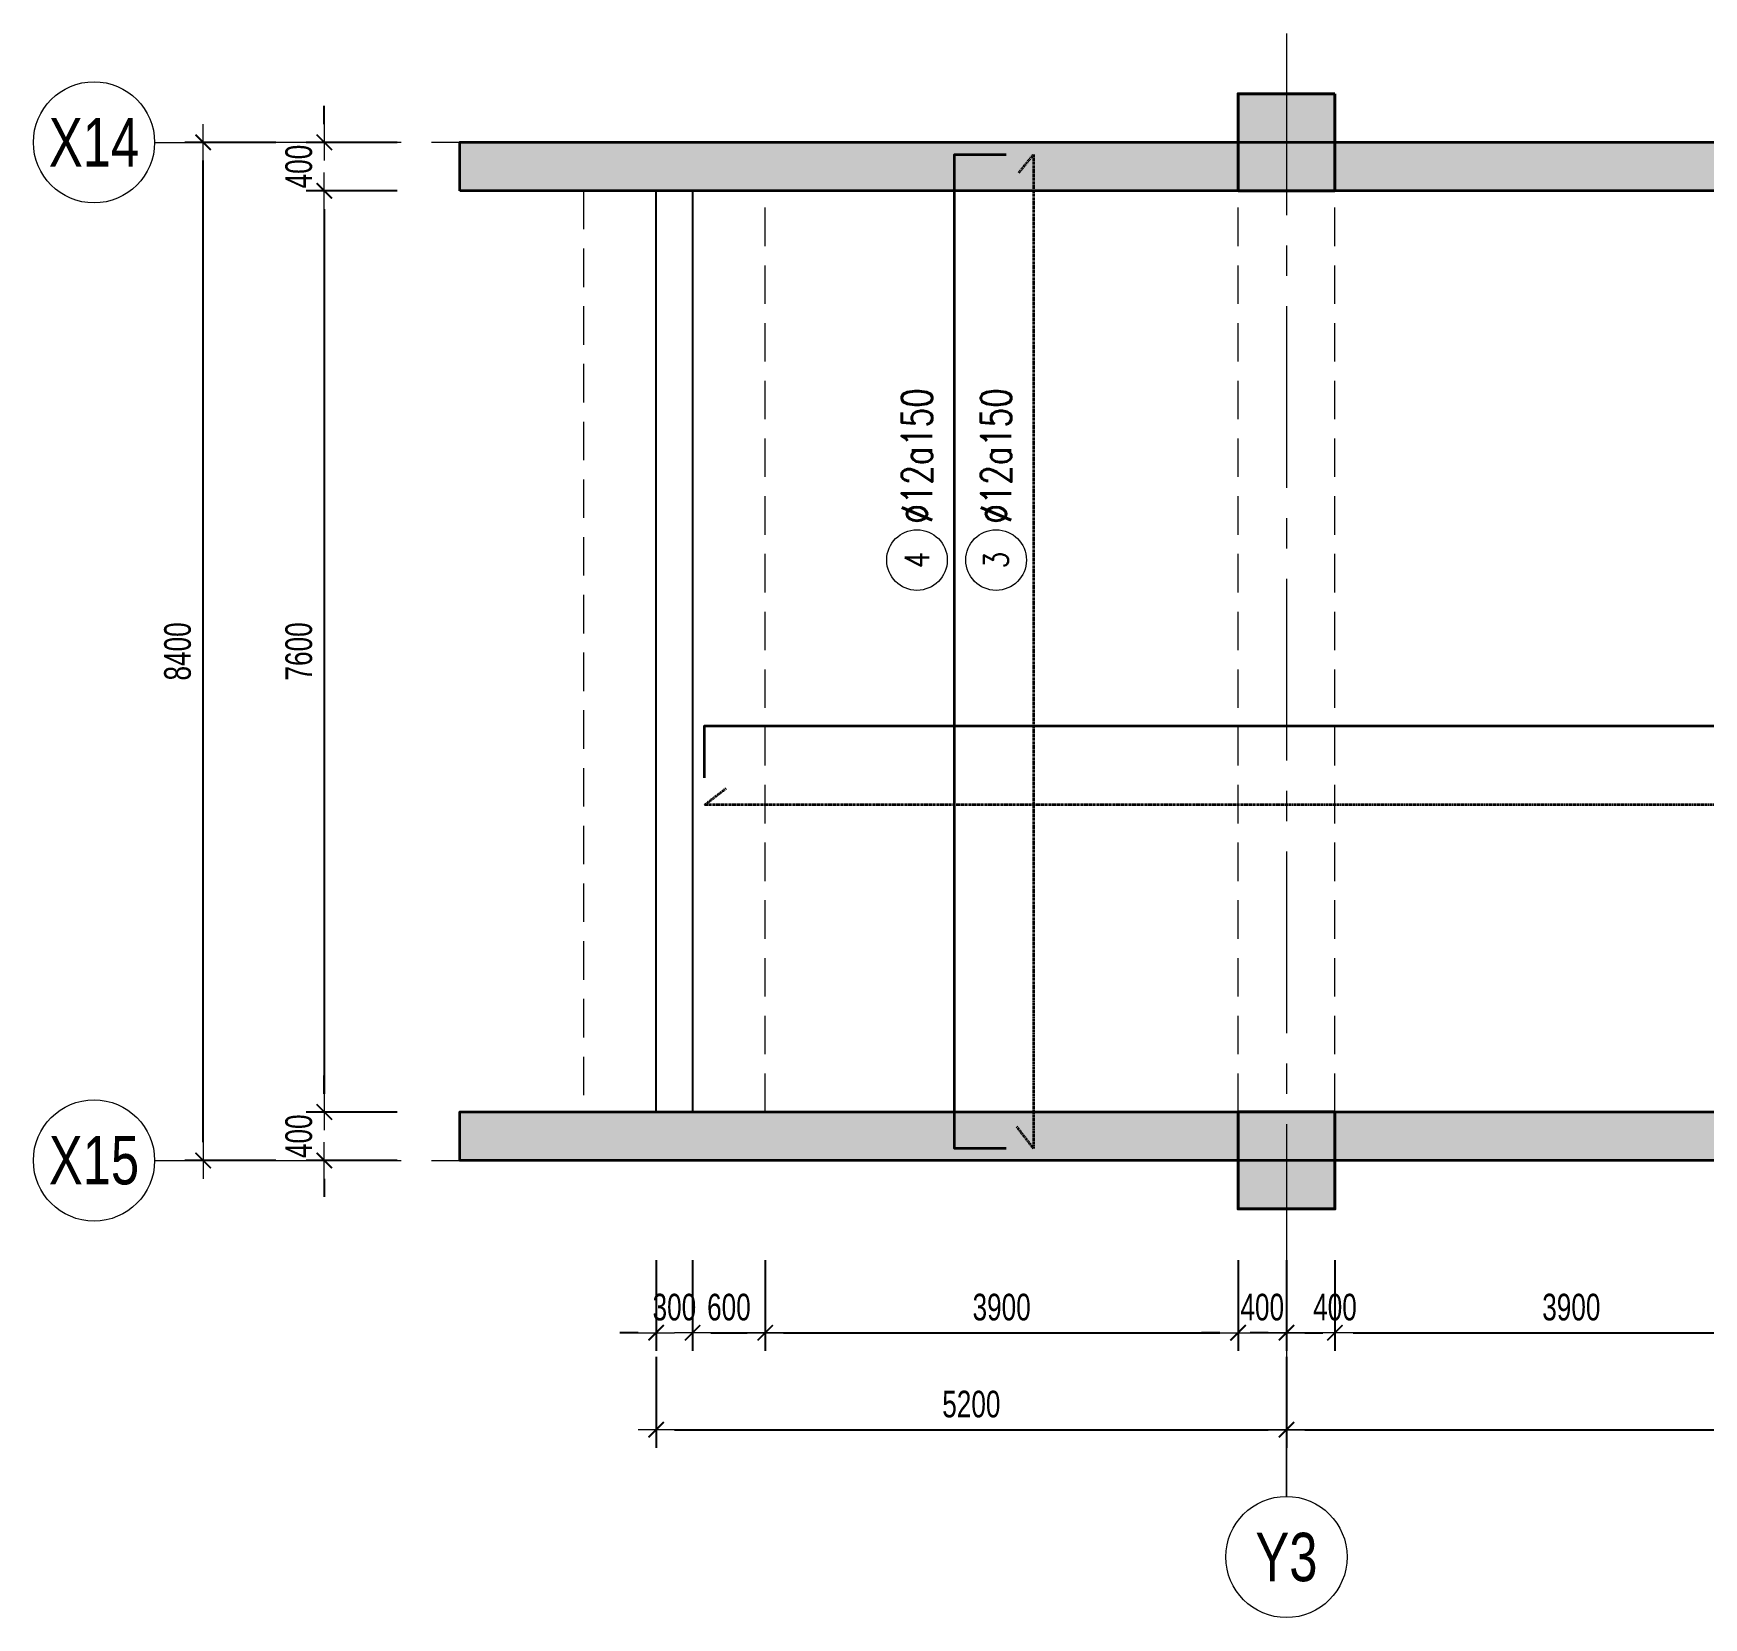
# Model space of a CAD drawing. Header units: millimetres. Extents: x -172050 to 1089997, y 452920 to 1051687.
# Drawn here: x 327979 to 341758, y 483235 to 496305 of the extents above; entities that cross this region are included whole.
import ezdxf
from ezdxf.enums import TextEntityAlignment as Align

# ---------------------------------------------------------------- set-up
doc = ezdxf.new("R2010")
doc.units = ezdxf.units.MM
doc.header["$MEASUREMENT"] = 0
for name, pattern in [('_DASH', [0.6, 0.4, -0.2]), ('CENTER2', [1.125, 0.75, -0.125, 0.125, -0.125]), ('HIDDEN2', [4.7625, 3.175, -1.5875]), ('POD_Grid$0$CENTER2', [1.125, 0.75, -0.125, 0.125, -0.125])]:
    doc.linetypes.add(name, pattern=pattern)
doc.layers.get('Defpoints').update_dxf_attribs({"color": 151, "lineweight": 9})
doc.layers.add('-L-A_OUTLINE', color=2, linetype='Continuous')
for name, color, linetype, lineweight in [('kata_thep - H', 4, 'Continuous', 35), ('NDC_S_AXIS', 5, 'CENTER2', 13), ('NDC_S_BEAM', 3, 'HIDDEN2', 20), ('NDC_S_DIM', 1, 'Continuous', 15), ('NDC_S_HATCH MATERIAL', 8, 'Continuous', 13), ('NDC_S_SYMBOL', 1, 'Continuous', 15), ('NDC_S_TEXT SYMBOL', 7, 'Continuous', 20), ('NDC_S_VN TEXT', 7, 'Continuous', 20), ('PD_B1F_Col$0$NDC_S-COLUMN', 4, 'Continuous', 40), ('PD_B1F_Col$0$NDC_S_HATCH COLUMN AND WALL', 251, 'Continuous', 13), ('POD_Grid$0$NDC_S_AXIS', 5, 'POD_Grid$0$CENTER2', 13), ('Ramp wall 3(B3-B1)$0$NDC_S_WALL', 6, 'Continuous', 35)]:
    doc.layers.add(name, color=color, linetype=linetype, lineweight=lineweight)
doc.styles.add('NDC_ANNO', font='', dxfattribs={"width": 0.8})
doc.styles.add('NDC_DIM', font='', dxfattribs={"width": 0.75})
doc.styles.add('NDC_EN TXT', font='romans.shx', dxfattribs={"width": 0.8})
doc.styles.get('NDC_ANNO').set_extended_font_data('Dotum')
doc.styles.get('NDC_DIM').set_extended_font_data('Dotum')
doc.dimstyles.new('NDC_dim_100', dxfattribs={"dimscale": 100, "dimtxt": 2.2, "dimasz": 1.5, "dimexe": 1.5, "dimexo": 2.5, "dimgap": 1, "dimtad": 1, "dimdec": 0, "dimzin": 0, "dimdsep": 46, "dimtxsty": 'NDC_DIM', "dimblk": 'DIMMARK', "dimcen": 0.09, "dimdle": 1.2, "dimclrd": 1, "dimclre": 1, "dimclrt": 3, "dimadec": 0, "dimazin": 0, "dimtfac": 1, "dimtdec": 0, "dimtix": 1, "dimtofl": 0, "dimtmove": 0, "dimatfit": 3, "dimfxl": 6, "dimfxlon": 1, "dimtolj": 1, "dimtzin": 0, "dimarcsym": 0})

# ---------------------------------------------------------------- blocks, each defined once
blk = doc.blocks.new('*U222')
blk.add_circle((-2.5, 0), 2.5)
at = {"layer": 'NDC_S_VN TEXT', "color": 7, "style": 'NDC_EN TXT', "width": 0.8}
blk.add_attdef('SH2', text='', height=2, dxfattribs=at).set_placement((-2.5, 0), align=Align.MIDDLE)
at = {"layer": 'NDC_S_VN TEXT', "color": 3, "style": 'NDC_EN TXT', "width": 0.75}
blk.add_attdef('DKKC1', (0.5, -1.25), '', height=2.5, dxfattribs=at)
blk = doc.blocks.new('DIMMARK')
at = {"layer": 'NDC_S_DIM', "color": 1}
blk.add_line((-1.5, 0), (1, 0), dxfattribs=at)
at = {"layer": 'NDC_S_DIM', "color": 2, "const_width": 0.1}
blk.add_lwpolyline([(-0.424, -0.424), (0.424, 0.424)], dxfattribs=at)
blk = doc.blocks.new('*D387')
at = {"layer": 'Defpoints', "color": 0, "transparency": 16777216}
for p in [(333117, 487906), (333417, 487906), (333417, 485585)]:
    blk.add_point(p, dxfattribs=at)
at = {"layer": 'NDC_S_DIM', "color": 1, "lineweight": -2, "transparency": 16777216}
for p, q in [((333117, 486185), (333117, 485435)), ((333417, 486185), (333417, 485435)), ((332967, 485585), (332817, 485585)), ((333567, 485585), (333717, 485585))]:
    blk.add_line(p, q, dxfattribs=at)
at = {"layer": 'NDC_S_DIM', "color": 1, "lineweight": -2, "transparency": 16777216, "xscale": 150, "yscale": 150, "zscale": 150}
blk.add_blockref('DIMMARK', (333117, 485585), dxfattribs=at)
at = {"layer": 'NDC_S_DIM', "color": 1, "lineweight": -2, "transparency": 16777216, "xscale": 150, "yscale": 150, "zscale": 150, "rotation": 180}
blk.add_blockref('DIMMARK', (333417, 485585), dxfattribs=at)
at = {"layer": 'NDC_S_DIM', "color": 3, "transparency": 16777216, "insert": (333267, 485795), "char_height": 220, "attachment_point": 5, "style": 'NDC_DIM'}
blk.add_mtext('\\A1;300', dxfattribs=at)
blk = doc.blocks.new('*D388')
at = {"layer": 'Defpoints', "color": 0, "transparency": 16777216}
for p in [(333417, 487906), (334017, 487406), (334017, 485585)]:
    blk.add_point(p, dxfattribs=at)
at = {"layer": 'NDC_S_DIM', "color": 1, "lineweight": -2, "transparency": 16777216}
for p, q in [((333417, 486185), (333417, 485435)), ((334017, 486185), (334017, 485435)), ((333567, 485585), (333867, 485585))]:
    blk.add_line(p, q, dxfattribs=at)
at = {"layer": 'NDC_S_DIM', "color": 1, "lineweight": -2, "transparency": 16777216, "xscale": 150, "yscale": 150, "zscale": 150, "rotation": 180}
blk.add_blockref('DIMMARK', (333417, 485585), dxfattribs=at)
at = {"layer": 'NDC_S_DIM', "color": 1, "lineweight": -2, "transparency": 16777216, "xscale": 150, "yscale": 150, "zscale": 150}
blk.add_blockref('DIMMARK', (334017, 485585), dxfattribs=at)
at = {"layer": 'NDC_S_DIM', "color": 3, "transparency": 16777216, "insert": (333717, 485795), "char_height": 220, "attachment_point": 5, "style": 'NDC_DIM'}
blk.add_mtext('\\A1;600', dxfattribs=at)
blk = doc.blocks.new('*D389')
at = {"layer": 'Defpoints', "color": 0, "transparency": 16777216}
for p in [(334017, 487406), (337917, 487406), (337917, 485585)]:
    blk.add_point(p, dxfattribs=at)
at = {"layer": 'NDC_S_DIM', "color": 1, "lineweight": -2, "transparency": 16777216}
for p, q in [((334017, 486185), (334017, 485435)), ((337917, 486185), (337917, 485435)), ((334167, 485585), (337767, 485585))]:
    blk.add_line(p, q, dxfattribs=at)
at = {"layer": 'NDC_S_DIM', "color": 1, "lineweight": -2, "transparency": 16777216, "xscale": 150, "yscale": 150, "zscale": 150, "rotation": 180}
blk.add_blockref('DIMMARK', (334017, 485585), dxfattribs=at)
at = {"layer": 'NDC_S_DIM', "color": 1, "lineweight": -2, "transparency": 16777216, "xscale": 150, "yscale": 150, "zscale": 150}
blk.add_blockref('DIMMARK', (337917, 485585), dxfattribs=at)
at = {"layer": 'NDC_S_DIM', "color": 3, "transparency": 16777216, "insert": (335967, 485795), "char_height": 220, "attachment_point": 5, "style": 'NDC_DIM'}
blk.add_mtext('\\A1;3900', dxfattribs=at)
blk = doc.blocks.new('*D390')
at = {"layer": 'Defpoints', "color": 0, "transparency": 16777216}
for p in [(337917, 487406), (338317, 487506), (338317, 485585)]:
    blk.add_point(p, dxfattribs=at)
at = {"layer": 'NDC_S_DIM', "color": 1, "lineweight": -2, "transparency": 16777216}
for p, q in [((337917, 486185), (337917, 485435)), ((338317, 486185), (338317, 485435)), ((337767, 485585), (337617, 485585)), ((338467, 485585), (338617, 485585))]:
    blk.add_line(p, q, dxfattribs=at)
at = {"layer": 'NDC_S_DIM', "color": 1, "lineweight": -2, "transparency": 16777216, "xscale": 150, "yscale": 150, "zscale": 150}
blk.add_blockref('DIMMARK', (337917, 485585), dxfattribs=at)
at = {"layer": 'NDC_S_DIM', "color": 1, "lineweight": -2, "transparency": 16777216, "xscale": 150, "yscale": 150, "zscale": 150, "rotation": 180}
blk.add_blockref('DIMMARK', (338317, 485585), dxfattribs=at)
at = {"layer": 'NDC_S_DIM', "color": 3, "transparency": 16777216, "insert": (338117, 485795), "char_height": 220, "attachment_point": 5, "style": 'NDC_DIM'}
blk.add_mtext('\\A1;400', dxfattribs=at)
blk = doc.blocks.new('*D391')
at = {"layer": 'Defpoints', "color": 0, "transparency": 16777216}
for p in [(338317, 487506), (338717, 487406), (338717, 485585)]:
    blk.add_point(p, dxfattribs=at)
at = {"layer": 'NDC_S_DIM', "color": 1, "lineweight": -2, "transparency": 16777216}
for p, q in [((338317, 486185), (338317, 485435)), ((338717, 486185), (338717, 485435)), ((338167, 485585), (338017, 485585)), ((338867, 485585), (339017, 485585))]:
    blk.add_line(p, q, dxfattribs=at)
at = {"layer": 'NDC_S_DIM', "color": 1, "lineweight": -2, "transparency": 16777216, "xscale": 150, "yscale": 150, "zscale": 150}
blk.add_blockref('DIMMARK', (338317, 485585), dxfattribs=at)
at = {"layer": 'NDC_S_DIM', "color": 1, "lineweight": -2, "transparency": 16777216, "xscale": 150, "yscale": 150, "zscale": 150, "rotation": 180}
blk.add_blockref('DIMMARK', (338717, 485585), dxfattribs=at)
at = {"layer": 'NDC_S_DIM', "color": 3, "transparency": 16777216, "insert": (338717, 485795), "char_height": 220, "attachment_point": 5, "style": 'NDC_DIM'}
blk.add_mtext('\\A1;400', dxfattribs=at)
blk = doc.blocks.new('*D392')
at = {"layer": 'Defpoints', "color": 0, "transparency": 16777216}
for p in [(338717, 487406), (342617, 487506), (342617, 485585)]:
    blk.add_point(p, dxfattribs=at)
at = {"layer": 'NDC_S_DIM', "color": 1, "lineweight": -2, "transparency": 16777216}
for p, q in [((338717, 486185), (338717, 485435)), ((342617, 486185), (342617, 485435)), ((338867, 485585), (342467, 485585))]:
    blk.add_line(p, q, dxfattribs=at)
at = {"layer": 'NDC_S_DIM', "color": 1, "lineweight": -2, "transparency": 16777216, "xscale": 150, "yscale": 150, "zscale": 150, "rotation": 180}
blk.add_blockref('DIMMARK', (338717, 485585), dxfattribs=at)
at = {"layer": 'NDC_S_DIM', "color": 1, "lineweight": -2, "transparency": 16777216, "xscale": 150, "yscale": 150, "zscale": 150}
blk.add_blockref('DIMMARK', (342617, 485585), dxfattribs=at)
at = {"layer": 'NDC_S_DIM', "color": 3, "transparency": 16777216, "insert": (340667, 485795), "char_height": 220, "attachment_point": 5, "style": 'NDC_DIM'}
blk.add_mtext('\\A1;3900', dxfattribs=at)
blk = doc.blocks.new('*D399')
at = {"layer": 'Defpoints', "color": 0, "transparency": 16777216}
for p in [(333117, 487406), (338317, 487406), (338317, 484785)]:
    blk.add_point(p, dxfattribs=at)
at = {"layer": 'NDC_S_DIM', "color": 1, "lineweight": -2, "transparency": 16777216}
for p, q in [((333117, 485385), (333117, 484635)), ((338317, 485385), (338317, 484635)), ((333267, 484785), (338167, 484785))]:
    blk.add_line(p, q, dxfattribs=at)
at = {"layer": 'NDC_S_DIM', "color": 1, "lineweight": -2, "transparency": 16777216, "xscale": 150, "yscale": 150, "zscale": 150, "rotation": 180}
blk.add_blockref('DIMMARK', (333117, 484785), dxfattribs=at)
at = {"layer": 'NDC_S_DIM', "color": 1, "lineweight": -2, "transparency": 16777216, "xscale": 150, "yscale": 150, "zscale": 150}
blk.add_blockref('DIMMARK', (338317, 484785), dxfattribs=at)
at = {"layer": 'NDC_S_DIM', "color": 3, "transparency": 16777216, "insert": (335717, 484995), "char_height": 220, "attachment_point": 5, "style": 'NDC_DIM'}
blk.add_mtext('\\A1;5200', dxfattribs=at)
blk = doc.blocks.new('*D400')
at = {"layer": 'Defpoints', "color": 0, "transparency": 16777216}
for p in [(338317, 487406), (347317, 486273), (347317, 484785)]:
    blk.add_point(p, dxfattribs=at)
at = {"layer": 'NDC_S_DIM', "color": 1, "lineweight": -2, "transparency": 16777216}
for p, q in [((338317, 485385), (338317, 484635)), ((347317, 485385), (347317, 484635)), ((338467, 484785), (347167, 484785))]:
    blk.add_line(p, q, dxfattribs=at)
at = {"layer": 'NDC_S_DIM', "color": 1, "lineweight": -2, "transparency": 16777216, "xscale": 150, "yscale": 150, "zscale": 150, "rotation": 180}
blk.add_blockref('DIMMARK', (338317, 484785), dxfattribs=at)
at = {"layer": 'NDC_S_DIM', "color": 1, "lineweight": -2, "transparency": 16777216, "xscale": 150, "yscale": 150, "zscale": 150}
blk.add_blockref('DIMMARK', (347317, 484785), dxfattribs=at)
at = {"layer": 'NDC_S_DIM', "color": 3, "transparency": 16777216, "insert": (342817, 484995), "char_height": 220, "attachment_point": 5, "style": 'NDC_DIM'}
blk.add_mtext('\\A1;9000', dxfattribs=at)
blk = doc.blocks.new('*U165')
at = {"layer": 'NDC_S_SYMBOL'}
blk.add_line((0, 5), (0, 9), dxfattribs=at)
blk.add_circle((0, 0), 5, dxfattribs=at)
at = {"layer": 'NDC_S_TEXT SYMBOL', "color": 7, "style": 'NDC_ANNO', "width": 0.8}
blk.add_attdef('GRID', text='', height=4, dxfattribs=at).set_placement((0, 0), align=Align.MIDDLE)
blk = doc.blocks.new('*U166')
at = {"layer": 'NDC_S_SYMBOL'}
blk.add_line((5, 0), (9, 0), dxfattribs=at)
blk.add_circle((0, 0), 5, dxfattribs=at)
at = {"layer": 'NDC_S_TEXT SYMBOL', "color": 7, "style": 'NDC_ANNO', "width": 0.8}
blk.add_attdef('GRID', text='', height=4, rotation=270, dxfattribs=at).set_placement((0, 0), align=Align.MIDDLE)
blk = doc.blocks.new('*D402')
at = {"layer": 'Defpoints', "color": 0, "transparency": 16777216}
for p in [(332008, 495006), (330379, 487406), (332487, 487406)]:
    blk.add_point(p, dxfattribs=at)
at = {"layer": 'NDC_S_DIM', "color": 1, "lineweight": -2, "transparency": 16777216}
for p, q in [((330979, 495006), (330229, 495006)), ((330379, 494856), (330379, 487556)), ((330979, 487406), (330229, 487406))]:
    blk.add_line(p, q, dxfattribs=at)
at = {"layer": 'NDC_S_DIM', "color": 1, "lineweight": -2, "transparency": 16777216, "xscale": 150, "yscale": 150, "zscale": 150}
for p, rotation in [((330379, 495006), 90), ((330379, 487406), 270)]:
    blk.add_blockref('DIMMARK', p, dxfattribs=dict(at, rotation=rotation))
at = {"layer": 'NDC_S_DIM', "color": 3, "transparency": 16777216, "insert": (330169, 491206), "char_height": 220, "attachment_point": 5, "rotation": 90, "style": 'NDC_DIM'}
blk.add_mtext('\\A1;7600', dxfattribs=at)
blk = doc.blocks.new('*D403')
at = {"layer": 'Defpoints', "color": 0, "transparency": 16777216}
for p in [(329379, 495406), (331258, 495406), (332062, 487006)]:
    blk.add_point(p, dxfattribs=at)
at = {"layer": 'NDC_S_DIM', "color": 1, "lineweight": -2, "transparency": 16777216}
for p, q in [((329979, 495406), (329229, 495406)), ((329379, 487156), (329379, 495256)), ((329979, 487006), (329229, 487006))]:
    blk.add_line(p, q, dxfattribs=at)
at = {"layer": 'NDC_S_DIM', "color": 1, "lineweight": -2, "transparency": 16777216, "xscale": 150, "yscale": 150, "zscale": 150}
for p, rotation in [((329379, 495406), 90), ((329379, 487006), 270)]:
    blk.add_blockref('DIMMARK', p, dxfattribs=dict(at, rotation=rotation))
at = {"layer": 'NDC_S_DIM', "color": 3, "transparency": 16777216, "insert": (329169, 491206), "char_height": 220, "attachment_point": 5, "rotation": 90, "style": 'NDC_DIM'}
blk.add_mtext('\\A1;8400', dxfattribs=at)
blk = doc.blocks.new('*D404')
at = {"layer": 'Defpoints', "color": 0, "transparency": 16777216}
for p in [(332487, 487406), (330379, 487006), (332062, 487006)]:
    blk.add_point(p, dxfattribs=at)
at = {"layer": 'NDC_S_DIM', "color": 1, "lineweight": -2, "transparency": 16777216}
for p, q in [((330379, 487556), (330379, 487706)), ((330979, 487406), (330229, 487406)), ((330979, 487006), (330229, 487006)), ((330379, 486856), (330379, 486706))]:
    blk.add_line(p, q, dxfattribs=at)
at = {"layer": 'NDC_S_DIM', "color": 1, "lineweight": -2, "transparency": 16777216, "xscale": 150, "yscale": 150, "zscale": 150}
for p, rotation in [((330379, 487406), 270), ((330379, 487006), 90)]:
    blk.add_blockref('DIMMARK', p, dxfattribs=dict(at, rotation=rotation))
at = {"layer": 'NDC_S_DIM', "color": 3, "transparency": 16777216, "insert": (330169, 487206), "char_height": 220, "attachment_point": 5, "rotation": 90, "style": 'NDC_DIM'}
blk.add_mtext('\\A1;400', dxfattribs=at)
blk = doc.blocks.new('*D405')
at = {"layer": 'Defpoints', "color": 0, "transparency": 16777216}
for p in [(330379, 495406), (331318, 495406), (332008, 495006)]:
    blk.add_point(p, dxfattribs=at)
at = {"layer": 'NDC_S_DIM', "color": 1, "lineweight": -2, "transparency": 16777216}
for p, q in [((330379, 495556), (330379, 495706)), ((330979, 495406), (330229, 495406)), ((330979, 495006), (330229, 495006)), ((330379, 494856), (330379, 494706))]:
    blk.add_line(p, q, dxfattribs=at)
at = {"layer": 'NDC_S_DIM', "color": 1, "lineweight": -2, "transparency": 16777216, "xscale": 150, "yscale": 150, "zscale": 150}
for p, rotation in [((330379, 495406), 270), ((330379, 495006), 90)]:
    blk.add_blockref('DIMMARK', p, dxfattribs=dict(at, rotation=rotation))
at = {"layer": 'NDC_S_DIM', "color": 3, "transparency": 16777216, "insert": (330169, 495206), "char_height": 220, "attachment_point": 5, "rotation": 90, "style": 'NDC_DIM'}
blk.add_mtext('\\A1;400', dxfattribs=at)
blk = doc.blocks.new('PD_B1F_Col$0$cot')
at = {"layer": 'PD_B1F_Col$0$NDC_S_HATCH COLUMN AND WALL', "ltscale": 0.005}
h = blk.add_hatch(color=256, dxfattribs=at)
h.dxf.hatch_style = 1
h.paths.add_polyline_path([(-0.5, 0.5), (0.5, 0.5), (0.5, -0.5), (-0.5, -0.5)])
at = {"layer": 'PD_B1F_Col$0$NDC_S-COLUMN', "ltscale": 0.005}
blk.add_lwpolyline([(-0.5, 0.5), (0.5, 0.5), (0.5, -0.5), (-0.5, -0.5)], close=True, dxfattribs=at)
blk = doc.blocks.new('ramp4-2')
at = {"layer": 'NDC_S_HATCH MATERIAL'}
h = blk.add_hatch(dxfattribs=at)
h.set_pattern_fill('BT-01', color=252, scale=30, style=0, pattern_type=2)
h.set_pattern_definition([(50, (-494627.18, 641176.97), (215.178055, -18.82564), [22.5, -247.5]), (355, (-494627.18, 641176.97), (-41.6254, 225.65764), [18, -198]), (100.4514, (-494609.25, 641175.4), (173.552815, 206.831863), [19.122057, -210.342634]), (46.1842, (-494627.18, 641236.97), (320.172315, -49.655704), [33.75, -371.25]), (96.6356, (-494600.5, 641232.84), (280.39881, 292.23536), [28.68309, -315.5139]), (351.1842, (-494627.18, 641236.97), (280.39858, 292.23558), [27, -297]), (21, (-494597.18, 641221.97), (179.072116, -120.785667), [22.5, -247.5]), (326, (-494597.18, 641221.97), (72.9946, 217.545014), [18, -198]), (71.4514, (-494582.26, 641211.9), (252.06679, 96.75915), [19.122057, -210.342634]), (37.5, (-494627.18, 641176.97), (3.6479566, 99.868156), [0, -195.6, 0, -201, 0, -198.75]), (7.5, (-494627.18, 641176.97), (78.920861, 118.323514), [0, -114.6, 0, -191.1, 0, -75.75]), (327.5, (-494694.08, 641176.97), (160.146731, -6.7664615), [0, -75, 0, -234, 0, -310.5]), (317.5, (-494724.08, 641176.97), (174.95585, 30.031495), [0, -97.5, 0, -155.4, 0, -220.5]), (45, (-494627.18, 641176.97), (-90.156115, 90.156115), []), (45, (-494627.18, 641213.72), (-90.156115, 90.156115), [])])
h.paths.add_polyline_path([(415597, 508764), (449517, 508764), (449517, 509164), (415597, 509164)])
h = blk.add_hatch(dxfattribs=at)
h.set_pattern_fill('BT-01', color=252, scale=30, style=0, pattern_type=2)
h.set_pattern_definition([(50, (-494627.18, 633176.97), (215.178055, -18.82564), [22.5, -247.5]), (355, (-494627.18, 633176.97), (-41.6254, 225.65764), [18, -198]), (100.4514, (-494609.25, 633175.4), (173.552815, 206.831863), [19.122057, -210.342634]), (46.1842, (-494627.18, 633236.97), (320.172315, -49.655704), [33.75, -371.25]), (96.6356, (-494600.5, 633232.84), (280.39881, 292.23536), [28.68309, -315.5139]), (351.1842, (-494627.18, 633236.97), (280.39858, 292.23558), [27, -297]), (21, (-494597.18, 633221.97), (179.072116, -120.785667), [22.5, -247.5]), (326, (-494597.18, 633221.97), (72.9946, 217.545014), [18, -198]), (71.4514, (-494582.26, 633211.9), (252.06679, 96.75915), [19.122057, -210.342634]), (37.5, (-494627.18, 633176.97), (3.6479566, 99.868156), [0, -195.6, 0, -201, 0, -198.75]), (7.5, (-494627.18, 633176.97), (78.920861, 118.323514), [0, -114.6, 0, -191.1, 0, -75.75]), (327.5, (-494694.08, 633176.97), (160.146731, -6.7664615), [0, -75, 0, -234, 0, -310.5]), (317.5, (-494724.08, 633176.97), (174.95585, 30.031495), [0, -97.5, 0, -155.4, 0, -220.5]), (45, (-494627.18, 633176.97), (-90.156115, 90.156115), []), (45, (-494627.18, 633213.72), (-90.156115, 90.156115), [])])
h.paths.add_polyline_path([(415597, 500764), (449517, 500764), (449517, 501164), (415597, 501164)])
at = {"layer": '-L-A_OUTLINE'}
blk.add_lwpolyline([(417217, 508764), (417517, 508764), (417517, 501164), (417217, 501164)], close=True, dxfattribs=at)
at = {"layer": 'NDC_S_BEAM', "ltscale": 100}
for p, q in [((416617, 508764), (416617, 501164)), ((417217, 508764), (417217, 501164)), ((417517, 501164), (417517, 508764)), ((418117, 501164), (418117, 508764)), ((422017, 501164), (422017, 508764)), ((422817, 501164), (422817, 508764))]:
    blk.add_line(p, q, dxfattribs=at)
at = {"layer": 'POD_Grid$0$NDC_S_AXIS', "ltscale": 2000}
for p, q in [((422417, 510063), (422417, 497992)), ((413612, 509164), (453440, 509164)), ((413612, 500764), (453440, 500764))]:
    blk.add_line(p, q, dxfattribs=at)
at = {"layer": 'Ramp wall 3(B3-B1)$0$NDC_S_WALL', "ltscale": 200}
for points in [[(415597, 508764), (415597, 509164), (449517, 509164), (449517, 508764)], [(449517, 501164), (449517, 500764), (415597, 500764), (415597, 501164)]]:
    blk.add_lwpolyline(points, close=True, dxfattribs=at)
at = {"xscale": 800, "yscale": 800, "rotation": 270}
for p in [(422417, 509164), (422417, 500764)]:
    blk.add_blockref('PD_B1F_Col$0$cot', p, dxfattribs=at)

msp = doc.modelspace()

# ---------------------------------------------------------------- linework, layer by layer
at = {"layer": 'kata_thep - H', "color": 4}
for points in [[(336005.1, 487106.1), (335576.9, 487106.1), (335576.9, 495305.6), (336005.1, 495305.6)], [(333516.7, 490164.1), (333516.7, 490592.4), (361566.7, 490592.4), (361566.7, 490164.1)]]:
    msp.add_lwpolyline(points, dxfattribs=at)
at = {"layer": 'kata_thep - H', "color": 4, "linetype": '_DASH', "ltscale": 20}
for points in [[(336109.2, 495155.1), (336229.5, 495305.6), (336229.5, 487106.1), (336092.1, 487284)], [(361416.2, 490060.1), (361566.7, 489939.8), (333516.7, 489939.8), (333694.6, 490077.1)]]:
    msp.add_lwpolyline(points, dxfattribs=at)

# ---------------------------------------------------------------- block references
at = {"layer": 'NDC_S_AXIS'}
ref = msp.add_blockref('*U166', (328478.9, 495406.1), dxfattribs=dict(at, xscale=100, yscale=100, zscale=100))
ref.add_attrib('GRID', 'X14', dxfattribs={"layer": 'NDC_S_TEXT SYMBOL', "color": 7, "height": 400, "style": 'NDC_ANNO', "width": 0.8}).set_placement((328478.9, 495406.1), align=Align.MIDDLE)
ref = msp.add_blockref('*U166', (328478.9, 487006.1), dxfattribs=dict(at, xscale=100, yscale=100, zscale=100))
ref.add_attrib('GRID', 'X15', dxfattribs={"layer": 'NDC_S_TEXT SYMBOL', "color": 7, "height": 400, "style": 'NDC_ANNO', "width": 0.8}).set_placement((328478.9, 487006.1), align=Align.MIDDLE)
at = {"layer": 'NDC_S_AXIS', "xscale": 100, "yscale": 100, "zscale": 100}
msp.add_blockref('*U165', (338316.7, 483734.7), dxfattribs=at).add_auto_attribs({'GRID': 'Y3'})
at = {"layer": 'NDC_S_BEAM'}
msp.add_blockref('ramp4-2', (-84100, -13757.7), dxfattribs=at)
at = {"layer": 'NDC_S_VN TEXT', "xscale": 100, "yscale": 100, "zscale": 100, "rotation": 90}
for p, values in [((335268.5, 492209.8), {'SH2': '4', 'DKKC1': '%%C12a150'}), ((335921.1, 492209.8), {'SH2': '3', 'DKKC1': '%%C12a150'})]:
    msp.add_blockref('*U222', p, dxfattribs=at).add_auto_attribs(values)

# ---------------------------------------------------------------- dimensions: what is measured, and where the dimension line sits
at = {"layer": 'NDC_S_DIM'}
for base, p1, p2, picture, middle in [((330378.9, 495406.1), (332007.8, 495006.1), (331317.8, 495406.1), '*D405', (330168.7, 495206.1)), ((330378.9, 487406.1), (332007.8, 495006.1), (332487.1, 487406.1), '*D402', (330168.7, 491206.1)), ((330378.9, 487006.1), (332487.1, 487406.1), (332061.7, 487006.1), '*D404', (330168.7, 487206.1))]:
    dim = msp.add_linear_dim(base=base, p1=p1, p2=p2, angle=90, dimstyle='NDC_dim_100', override={"dimtmove": 1}, dxfattribs=at)
    dim.commit()
    dim.dimension.update_dxf_attribs({"geometry": picture, "text_midpoint": middle})
dim = msp.add_linear_dim(base=(329378.9, 495406.1), p1=(332061.7, 487006.1), p2=(331257.8, 495406.1), angle=90, dimstyle='NDC_dim_100', dxfattribs=at)
dim.commit()
dim.dimension.update_dxf_attribs({"geometry": '*D403', "text_midpoint": (329168.7, 491206.1)})
for base, p1, p2, picture, middle in [((333416.7, 485584.7), (333116.7, 487906.1), (333416.7, 487906.1), '*D387', (333266.7, 485794.9)), ((334016.7, 485584.7), (333416.7, 487906.1), (334016.7, 487406.1), '*D388', (333716.7, 485794.9)), ((337916.7, 485584.7), (334016.7, 487406.1), (337916.7, 487406.1), '*D389', (335966.7, 485794.9)), ((338316.7, 485584.7), (337916.7, 487406.1), (338316.7, 487506.1), '*D390', (338116.7, 485794.9)), ((347316.7, 484784.7), (338316.7, 487406.1), (347316.7, 486273.2), '*D400', (342816.7, 484994.9)), ((342616.7, 485584.7), (338716.7, 487406.1), (342616.7, 487506.1), '*D392', (340666.7, 485794.9))]:
    dim = msp.add_linear_dim(base=base, p1=p1, p2=p2, dimstyle='NDC_dim_100', override={"dimtmove": 1}, dxfattribs=at)
    dim.commit()
    dim.dimension.update_dxf_attribs({"geometry": picture, "text_midpoint": middle})
dim = msp.add_linear_dim(base=(338316.7, 484784.7), p1=(333116.7, 487406.1), p2=(338316.7, 487406.1), dimstyle='NDC_dim_100', dxfattribs=at)
dim.commit()
dim.dimension.update_dxf_attribs({"geometry": '*D399', "text_midpoint": (335716.7, 484994.9)})
dim = msp.add_linear_dim(base=(338716.7, 485584.7), p1=(338316.7, 487506.1), p2=(338716.7, 487406.1), dimstyle='NDC_dim_100', override={"dimtmove": 1}, dxfattribs=at)
dim.commit()
dim.dimension.update_dxf_attribs({"geometry": '*D391', "text_midpoint": (338716.7, 485584.7), "dimtype": 160})

doc.saveas('drawing.dxf')
